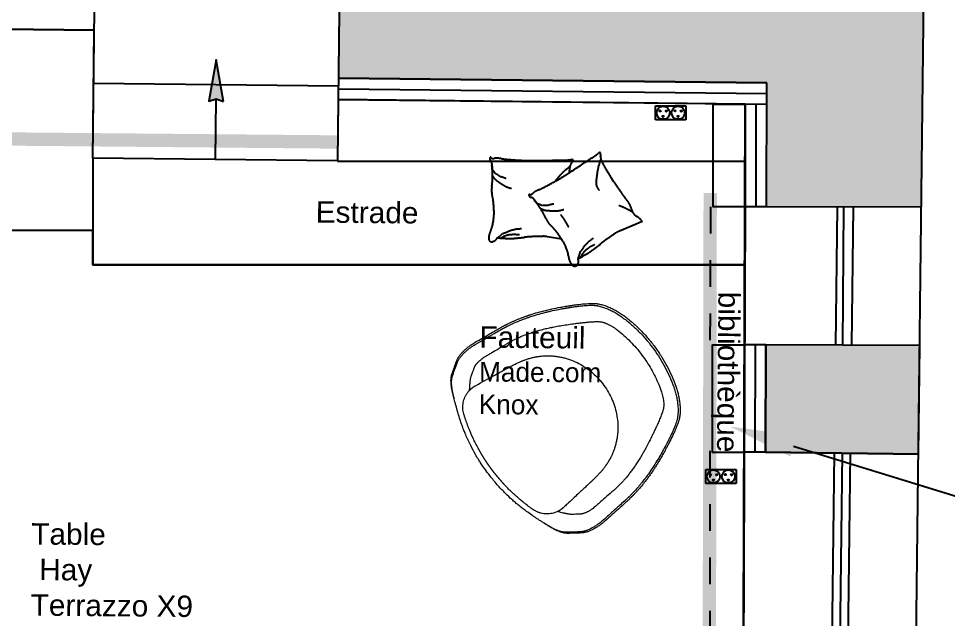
# Model space of a CAD drawing. Extents: x -27 to 25.3, y -8.5 to 57.5.
# Drawn here: x -11.762 to -8.277, y 41.17 to 43.423 of the extents above; entities that cross this region are included whole.
import ezdxf
from ezdxf import colors
from ezdxf.entities.mleader import LeaderData, LeaderLine
from ezdxf.math import Vec2, Vec3

# ---------------------------------------------------------------- set-up
doc = ezdxf.new("R2010")
doc.units = 0
doc.header["$LTSCALE"] = 0.002
doc.linetypes.add('CACHE', pattern=[0.375, 0.25, -0.125])
doc.linetypes.add('HIDDEN', pattern=[9.525, 6.35, -3.175])
for name, color, linetype in [('01-FAC_CHASSIS', 4, 'Continuous'), ('01-FAC_CHASSIS EXI', 4, 'Continuous'), ('01-STR_MACONNERIE_HACH', 252, 'Continuous'), ('02-CLOISON', 2, 'Continuous'), ('02-ISOLATION', 6, 'ISOLATION'), ('_ANNO-CONCEPT-T', 7, 'Continuous'), ('A-legende', 7, 'Continuous'), ('A-mobilier', 252, 'Continuous')]:
    doc.layers.add(name, color=color, linetype=linetype)
for name, color, linetype, true_color in [('04-MOBILIER', 1, 'Continuous', 0xff0000), ('A-Détails', 7, 'Continuous', 0x00a500), ('SA-ELEVATION', 2, 'Continuous', 0xffff00)]:
    doc.layers.add(name, color=color, linetype=linetype, true_color=true_color)
doc.layers.add('plafond', color=5, linetype='Continuous', lineweight=25, true_color=0x0000ff)
doc.styles.get("Standard").update_dxf_attribs({"font": 'ARIALN.TTF'})
doc.styles.add('Y_TXT_COT', font='arial.ttf', dxfattribs={"height": 0.2})
doc.linetypes.add('ISOLATION', pattern='A,0.00254,-2.54,[134,ltypeshp.shx,S=2.54,R=0,X=-2.54,Y=0],-5.08,[134,ltypeshp.shx,S=2.54,R=180,X=2.54,Y=0],-2.54', length=10.16254)

# ---------------------------------------------------------------- blocks, each defined once
blk = doc.blocks.new('Xref-R4-2018-11')
h = blk.add_hatch(color=256)
h.dxf.hatch_style = 1
h.paths.add_polyline_path([(-8.2694, 36.2433), (-8.2965, 36.399), (-8.3251, 36.2435), (-8.2972, 36.2529)])
at = {"layer": '01-STR_MACONNERIE_HACH'}
h = blk.add_hatch(color=256, dxfattribs=at)
h.dxf.hatch_style = 1
h.paths.add_polyline_path([(-7.8321, 36.9002), (-7.835, 36.6399), (-7.9294, 36.6409), (-7.9301, 36.5809), (-7.8357, 36.5799), (-7.8384, 36.3299), (-6.2333, 36.3122), (-6.2348, 35.848), (-5.6539, 35.8461), (-5.6418, 36.8503), (-5.6925, 36.8515), (-6.1574, 36.8818)])
h = blk.add_hatch(color=256, dxfattribs=at)
h.dxf.hatch_style = 1
h.paths.add_polyline_path([(-5.6601, 35.3279), (-6.2365, 35.3298), (-6.2378, 34.9271), (-5.665, 34.9202)])
for p, q in [((-5.7414, 28.5467), (-5.6418, 36.8503)), ((-6.2333, 36.3122), (-7.8384, 36.3299)), ((-6.2348, 35.848), (-6.2333, 36.3122)), ((-7.8387, 36.2999), (-8.7566, 36.31)), ((-8.2995, 36.0249), (-8.2972, 36.2529)), ((-7.8418, 36.0199), (-8.7596, 36.03)), ((-6.2378, 34.9271), (-6.2365, 35.3298))]:
    blk.add_line(p, q)
for points in [[(-8.7596, 36.03), (-8.7535, 36.59)], [(-7.8357, 36.5799), (-7.8418, 36.0199)], [(-5.6539, 35.8461), (-6.2348, 35.848)], [(-5.6601, 35.3279), (-6.2365, 35.3298)], [(-5.665, 34.9202), (-6.2378, 34.9271)]]:
    blk.add_lwpolyline(points)
for points in [[(-8.2694, 36.2433), (-8.2965, 36.399), (-8.3251, 36.2435), (-8.2972, 36.2529), (-8.2694, 36.2433)], [(-5.6601, 35.3279), (-6.2365, 35.3298), (-6.2378, 34.9271), (-5.665, 34.9202), (-5.6601, 35.3279)]]:
    blk.add_lwpolyline(points, close=True)
at = {"layer": '01-FAC_CHASSIS', "linetype": 'Continuous'}
for p, q in [((-5.9483, 35.3288), (-5.9443, 35.847)), ((-5.9514, 34.9237), (-5.9647, 33.8122))]:
    blk.add_line(p, q, dxfattribs=at)
at = {"layer": '01-FAC_CHASSIS EXI'}
for p, q in [((-5.975, 35.3289), (-5.9688, 35.8471)), ((-5.915, 35.3287), (-5.9088, 35.8469)), ((-5.9932, 33.8125), (-5.9798, 34.924)), ((-5.9332, 33.8118), (-5.9198, 34.9233))]:
    blk.add_line(p, q, dxfattribs=at)
at = {"layer": '02-ISOLATION', "linetype": 'Continuous'}
for points in [[(-10.3502, 36.2775), (-10.3475, 36.5275), (-8.7544, 36.51)], [(-7.8384, 36.3299), (-6.2333, 36.3122)], [(-7.8393, 36.2499), (-6.2341, 36.2322)], [(-6.3141, 36.2331), (-6.3148, 35.8482), (-6.3215, 33.8158), (-6.3661, 20.2399)], [(-6.2348, 35.848), (-6.3148, 35.8481)], [(-6.2365, 35.3298), (-6.3165, 35.33)], [(-6.2378, 34.9271), (-6.3178, 34.9274)]]:
    blk.add_lwpolyline(points, dxfattribs=at)
at = {"layer": '02-ISOLATION', "linetype": 'ISOLATION', "ltscale": 0.004}
for points in [[(-7.8389, 36.2899), (-6.2337, 36.2722)], [(-6.2741, 36.233), (-6.2748, 35.8481), (-6.2748, 35.848)], [(-6.2765, 35.3299), (-6.2778, 34.9272)]]:
    blk.add_lwpolyline(points, dxfattribs=at)
blk = doc.blocks.new('PCD-1.10')
at = {"color": 0}
for p, q in [((0, 0), (0, 3.19)), ((0, 3.19), (6.84, 3.19)), ((6.84, 3.19), (6.84, 0)), ((6.84, 0), (0, 0))]:
    blk.add_line(p, q, dxfattribs=at)
for centre, radius in [((1.72, 1.61), 1.46), ((1.03, 2.04), 0.146), ((2.44, 1.99), 0.146), ((5.08, 1.61), 1.46), ((4.39, 2.04), 0.146), ((5.79, 1.99), 0.146), ((1.7, 0.8), 0.146), ((5.05, 0.8), 0.146)]:
    blk.add_circle(centre, radius, dxfattribs=at)
blk = doc.blocks.new('Coussins')
at = {"linetype": 'HIDDEN', "ltscale": 0.2}
for points in [[(-0.1748, 0.421, -0.006204), (-0.1849, 0.4466, -0.021828), (-0.2009, 0.4922, -0.018818), (-0.2168, 0.5456, -0.019326), (-0.2198, 0.5576, 0.01735), (-0.223, 0.571, 0.129675), (-0.2285, 0.5834, -0.191716), (-0.2317, 0.5923, -0.363489), (-0.2302, 0.595, 0.585858), (-0.2298, 0.5978, 0.215512), (-0.2313, 0.599, 0.076444), (-0.2352, 0.5991, 0.153708), (-0.2418, 0.5933, -0.111249), (-0.2502, 0.5839, -0.014624), (-0.2714, 0.5737, -0.010837), (-0.3009, 0.5623, -0.018442), (-0.3313, 0.5539, 0.03204), (-0.3486, 0.5483, 0.033397), (-0.3572, 0.5433, -0.017905), (-0.373, 0.5329, -0.026564), (-0.4224, 0.5099, -0.032941), (-0.4653, 0.4995, -0.035782), (-0.4828, 0.4992, 0.031893), (-0.5025, 0.4991, 0.036831), (-0.5139, 0.4965, 0.049225), (-0.5215, 0.4923, 0.494818), (-0.5205, 0.4764, 0.263368), (-0.5025, 0.4666, 0.263368)], [(-0.292, 0.5655, -0.027842), (-0.3, 0.5534, -0.048685), (-0.3035, 0.5451, -0.023666), (-0.3096, 0.5218, -0.031223), (-0.3126, 0.5028, -0.046801), (-0.3128, 0.4961, -0.023191), (-0.3118, 0.482)], [(-0.2559, 0.5835, -0.088153), (-0.2708, 0.5751, -0.088153), (-0.2809, 0.5582, -0.077547), (-0.2848, 0.5381, -0.077547), (-0.2837, 0.5149)], [(-0.4211, 0.2391), (-0.4321, 0.2938, 0.073041), (-0.4366, 0.3091, 0.023305), (-0.4562, 0.355, 0.018299), (-0.4644, 0.3718, -0.01097), (-0.4783, 0.3997, -0.042281), (-0.4892, 0.4254, -0.027201), (-0.5026, 0.4668)], [(-0.5026, 0.4666, 0.077379), (-0.4795, 0.453, 0.077379), (-0.4582, 0.4306, 0.047525), (-0.4468, 0.4134, 0.047525), (-0.4373, 0.3943)], [(-0.4988, 0.4541, 0.05369), (-0.4887, 0.4465, 0.070312), (-0.4815, 0.4384, 0.015448), (-0.4774, 0.4325, 0.013244), (-0.4729, 0.4253, 0.082127), (-0.4665, 0.412, 0.064164), (-0.4614, 0.3937)], [(-0.1748, 0.421, 0.001963), (-0.1424, 0.3401, 0.001963)], [(-0.468, 0.1562, -0.316205), (-0.491, 0.1504, -0.438288), (-0.4978, 0.1677, -0.052587), (-0.4926, 0.1762, -0.051632), (-0.4855, 0.1836, -0.064659), (-0.4701, 0.1936, 0.062916), (-0.4542, 0.2039, 0.053373), (-0.4235, 0.2359, 0.043578), (-0.3942, 0.2816, 0.030103), (-0.3865, 0.2986, -0.05552), (-0.3818, 0.3077, -0.053337), (-0.3701, 0.3218, 0.031263), (-0.3491, 0.345, 0.017719), (-0.3299, 0.371, 0.025059), (-0.3178, 0.3904, 0.180618), (-0.316, 0.4029, -0.268753), (-0.3133, 0.4113, -0.10234), (-0.3099, 0.4133, -0.239588), (-0.3081, 0.4131, -0.335177), (-0.3073, 0.4105, 0.264937), (-0.3067, 0.4073, 0.10977), (-0.2991, 0.4015, -0.078133), (-0.288, 0.394, -0.008879), (-0.2775, 0.384, 0.011105), (-0.2691, 0.376, 0.011393), (-0.2271, 0.3394, 0.013124), (-0.1891, 0.3095, 0.003705), (-0.1727, 0.2974, 0.000802), (-0.0962, 0.2423, 0.018912), (-0.0716, 0.2259, -0.07778), (-0.0661, 0.2213, -0.415863), (-0.0661, 0.2203, -0.048606), (-0.0718, 0.2164, -0.090741), (-0.0789, 0.214, 0.102316), (-0.0851, 0.2116, 0.062567), (-0.0944, 0.204, 0.023201), (-0.1157, 0.1796, 0.00979), (-0.1516, 0.1323, 0.011884), (-0.1795, 0.0921, 0.014676), (-0.1906, 0.0741, -0.013893), (-0.2023, 0.0551, -0.103313), (-0.2221, 0.0353, 0.129337), (-0.2371, 0.0186, 0.082291), (-0.241, 0.0067, -0.06757), (-0.2452, -0.0079, -0.030442), (-0.2509, -0.0189, -0.494886), (-0.2519, -0.019), (-0.269, -0.0012), (-0.316, 0.0479, 0.044256), (-0.3281, 0.0585, 0.014203), (-0.3691, 0.0867, 0.010103), (-0.3828, 0.0952, -0.004809), (-0.4118, 0.1126, -0.026481), (-0.4343, 0.1282, -0.016509), (-0.4683, 0.1563)], [(-0.3224, 0.387, -0.088153), (-0.3305, 0.3719, -0.088153), (-0.33, 0.3523, -0.077547), (-0.3225, 0.3331, -0.077547), (-0.3092, 0.3141)], [(-0.3433, 0.3525, -0.027842), (-0.3435, 0.338, -0.048685), (-0.3421, 0.3291, -0.023666), (-0.3347, 0.3062, -0.031223), (-0.3271, 0.2885, -0.046801), (-0.3237, 0.2827, -0.023191), (-0.3153, 0.2713)], [(-0.1543, 0.3082, -0.016108), (-0.1794, 0.3218, -0.024599), (-0.1959, 0.3289, -0.009477), (-0.2249, 0.3385, -0.001721), (-0.2267, 0.3391, -0.072521)], [(-0.3703, 0.2313, -0.009729), (-0.3603, 0.2428, -0.009729), (-0.3507, 0.255, -0.007971), (-0.3432, 0.2655, -0.007971), (-0.3361, 0.2765)], [(-0.0891, 0.2089, -0.016108), (-0.1177, 0.207, -0.024599), (-0.1354, 0.2041, -0.009477), (-0.1651, 0.1968, -0.015937), (-0.1819, 0.1914, -0.072521), (-0.1891, 0.1868, -0.033339), (-0.2001, 0.1729)], [(-0.4681, 0.1562, 0.077379), (-0.4414, 0.157, 0.077379), (-0.4114, 0.1495, 0.047525), (-0.3925, 0.1411, 0.047525), (-0.3742, 0.1301)], [(-0.4582, 0.1476, 0.05369), (-0.4456, 0.1466, 0.070312), (-0.4353, 0.1436, 0.015448), (-0.4286, 0.1408, 0.013244), (-0.4209, 0.1372, 0.082127), (-0.4084, 0.1293, 0.064164), (-0.3943, 0.1166)], [(-0.2304, 0.0283, -0.009729), (-0.228, 0.0433, -0.009729), (-0.2265, 0.0588, -0.007971), (-0.2258, 0.0717, -0.007971), (-0.2257, 0.0848)]]:
    blk.add_lwpolyline(points, format="xyb", dxfattribs=at)
for centre, radius, start, end in [((0.1012, 0.4322), 0.2605, 200.7123, 207.2058), ((-0.0134, -0.243), 0.5695, 105.0374, 106.9034), ((-0.1473, 0.2357), 0.0726, 91.709, 101.0041), ((-0.1512, 0.284), 0.0243, 71.3412, 85.7563), ((-0.1297, 0.3466), 0.0418, 250.7398, 261.8028), ((-0.1328, 0.3494), 0.0443, 266.349, 275.4497), ((-0.1439, 0.305), 0.0157, 4.5367, 31.2328), ((-0.129, 0.306), 0.000799, 297.0485, 17.4711)]:
    blk.add_arc(centre, radius, start, end, dxfattribs=at)
blk = doc.blocks.new('Fauteuil 1')
at = {"layer": '04-MOBILIER', "linetype": 'Continuous', "lineweight": 18}
for points, knots in [([(0.054, 0.6124), (0.0731, 0.6305), (0.0986, 0.6545), (0.1247, 0.6788), (0.1319, 0.6855), (0.1334, 0.6868), (0.1352, 0.6885), (0.1377, 0.6908), (0.1406, 0.6934), (0.143, 0.6956), (0.1449, 0.6973), (0.1462, 0.6984), (0.1476, 0.6996), (0.1492, 0.701), (0.1515, 0.7029), (0.1561, 0.7068), (0.1621, 0.7118), (0.1679, 0.7164), (0.1767, 0.7232), (0.1893, 0.7327), (0.2048, 0.7434), (0.2152, 0.7502), (0.2201, 0.7534), (0.2235, 0.7556), (0.234, 0.7621), (0.2522, 0.7729), (0.2735, 0.7844), (0.2913, 0.7935), (0.3101, 0.8028), (0.3271, 0.8106), (0.3421, 0.8171), (0.3478, 0.8196), (0.3518, 0.8213), (0.3549, 0.8226), (0.3574, 0.8236), (0.3591, 0.8244), (0.3594, 0.8245), (0.3608, 0.8251), (0.363, 0.826), (0.3662, 0.8273), (0.3722, 0.8298), (0.3817, 0.8337), (0.3954, 0.8389), (0.4083, 0.8434), (0.4247, 0.8488), (0.4359, 0.852), (0.444, 0.854)], [0, 0, 0, 0, 84.904421, 112.859699, 114.866009, 116.62232, 119.261582, 122.781252, 127.393652, 131.850555, 133.496071, 135.501117, 137.388635, 139.272301, 142.563971, 146.778137, 158.773454, 167.844364, 170.454795, 194.684781, 218.8077, 231.114816, 234.49403, 237.853599, 244.109923, 274.374787, 305.896134, 322.127012, 338.744773, 373.475618, 382.272399, 391.314892, 393.644923, 396.301392, 402.021467, 402.317324, 402.415111, 403.085641, 407.197064, 410.141103, 414.045696, 428.161486, 443.190125, 461.452666, 472.122705, 498.846415, 498.846415, 498.846415, 498.846415]), ([(0.2213, 0.7626), (0.2223, 0.7633), (0.2244, 0.7645), (0.2284, 0.767), (0.2357, 0.7714), (0.2507, 0.7801), (0.273, 0.7921), (0.3011, 0.8061), (0.3234, 0.8163), (0.3392, 0.8231), (0.346, 0.826), (0.351, 0.8281), (0.3554, 0.8299), (0.3586, 0.8313), (0.3608, 0.8322), (0.3617, 0.8325), (0.3626, 0.8329), (0.3641, 0.8335), (0.3654, 0.8341), (0.3674, 0.8349), (0.3732, 0.8373), (0.3826, 0.841), (0.4, 0.8475), (0.4214, 0.8548), (0.4387, 0.8597), (0.4471, 0.8617)], [0, 0, 0, 0, 3.832897, 7.651511, 15.434843, 31.158288, 63.376483, 97.090564, 132.356196, 142.384143, 152.306976, 156.177838, 160.033793, 167.464671, 167.547505, 167.665035, 170.445399, 170.830617, 172.753176, 175.138121, 177.853561, 192.922126, 207.636075, 237.797064, 265.588104, 265.588104, 265.588104, 265.588104]), ([(0.444, 0.854), (0.4459, 0.8545), (0.449, 0.8551), (0.4525, 0.8557), (0.454, 0.8559), (0.4545, 0.856), (0.4551, 0.856), (0.4568, 0.8562), (0.4597, 0.8565), (0.4648, 0.8568), (0.4713, 0.857), (0.4794, 0.8568), (0.4904, 0.856), (0.5045, 0.8542), (0.5216, 0.8507), (0.5389, 0.8459), (0.5563, 0.8398), (0.5677, 0.835), (0.5735, 0.8324)], [0, 0, 0, 0, 6.604316, 10.078601, 11.256036, 11.579466, 11.823387, 13.1864, 17.000872, 21.125637, 29.606525, 38.23128, 47.106996, 65.181936, 83.870783, 103.340302, 122.976173, 143.243067, 143.243067, 143.243067, 143.243067]), ([(0.4471, 0.8618), (0.4491, 0.8622), (0.4522, 0.8629), (0.4558, 0.8634), (0.4574, 0.8637), (0.4581, 0.8637), (0.4582, 0.8638), (0.4583, 0.8638), (0.4586, 0.8638), (0.4589, 0.8638), (0.4596, 0.8639), (0.461, 0.864), (0.4635, 0.8642), (0.468, 0.8645), (0.4745, 0.8647), (0.4825, 0.8644), (0.4935, 0.8637), (0.5077, 0.8618), (0.5249, 0.8582), (0.5423, 0.8534), (0.5598, 0.8473), (0.5713, 0.8424), (0.5771, 0.8398)], [0, 0, 0, 0, 6.521102, 10.010877, 11.853051, 11.881883, 12.054409, 12.165489, 12.463561, 12.779767, 13.094414, 15.023522, 17.089015, 21.143566, 29.529186, 38.084402, 46.849127, 65.259766, 84.097185, 103.486977, 123.381956, 143.712633, 143.712633, 143.712633, 143.712633]), ([(0.5771, 0.8398), (0.5895, 0.8342), (0.6135, 0.8222), (0.6483, 0.8016), (0.6815, 0.7786), (0.7134, 0.7531), (0.7434, 0.7253), (0.7709, 0.6957), (0.7963, 0.6644), (0.8117, 0.6424), (0.8191, 0.631)], [0, 0, 0, 0, 44.00494, 86.487686, 130.002553, 174.033794, 218.064972, 261.579795, 304.062505, 347.928149, 347.928149, 347.928149, 347.928149]), ([(0.5735, 0.8324), (0.5856, 0.8268), (0.6094, 0.8149), (0.6553, 0.7878), (0.6981, 0.7558), (0.7372, 0.7196), (0.7645, 0.6904), (0.7897, 0.6593), (0.805, 0.6375), (0.8122, 0.6263)], [0, 0, 0, 0, 42.866083, 85.785088, 171.635927, 214.529294, 257.476521, 300.348979, 343.256897, 343.256897, 343.256897, 343.256897]), ([(0.0648, 0.4943), (0.0653, 0.4995), (0.0664, 0.5082), (0.0677, 0.5188), (0.0685, 0.5244), (0.0688, 0.5265), (0.0688, 0.5268), (0.0689, 0.5271), (0.0689, 0.5275), (0.0691, 0.5281), (0.0692, 0.5288), (0.0694, 0.5296), (0.0696, 0.5304), (0.0699, 0.5315), (0.0704, 0.5329), (0.071, 0.5346), (0.0716, 0.5363), (0.0724, 0.5381), (0.0732, 0.5399), (0.0741, 0.5417), (0.0751, 0.5436), (0.0762, 0.5455), (0.0772, 0.5474), (0.0784, 0.5493), (0.08, 0.552), (0.0832, 0.5566), (0.0878, 0.5628), (0.0927, 0.5685), (0.0966, 0.5727), (0.0986, 0.5747), (0.0997, 0.5758), (0.1002, 0.5763), (0.1015, 0.5776), (0.1046, 0.5806), (0.1109, 0.5866), (0.1228, 0.5982), (0.1408, 0.6155), (0.157, 0.6311), (0.1674, 0.641), (0.1714, 0.6447), (0.1751, 0.6482), (0.1793, 0.6522), (0.1837, 0.656), (0.1883, 0.66), (0.1933, 0.664), (0.1983, 0.6681), (0.2051, 0.6734), (0.2142, 0.6803), (0.226, 0.6886), (0.2387, 0.697), (0.252, 0.7052), (0.2707, 0.7161), (0.2909, 0.7266), (0.3074, 0.7346), (0.3147, 0.738), (0.3177, 0.7394), (0.3228, 0.7417), (0.3342, 0.7469), (0.3519, 0.7545), (0.3746, 0.7637), (0.3922, 0.7704), (0.4044, 0.775), (0.4139, 0.7785), (0.4221, 0.7814), (0.4286, 0.7838), (0.4312, 0.7847), (0.4356, 0.7862), (0.4442, 0.7891), (0.4559, 0.7929), (0.4675, 0.7962), (0.4754, 0.7982), (0.4793, 0.7991), (0.4815, 0.7996), (0.4826, 0.7999), (0.4832, 0.8), (0.4843, 0.8002), (0.4867, 0.8007), (0.4904, 0.8011), (0.4943, 0.8013), (0.4984, 0.8013), (0.5027, 0.8011), (0.5087, 0.8006), (0.5166, 0.7993), (0.5263, 0.7971), (0.5363, 0.7941), (0.5446, 0.791), (0.5505, 0.7886), (0.5534, 0.7873), (0.5553, 0.7865), (0.5661, 0.7815), (0.5864, 0.7715), (0.6149, 0.7549), (0.6427, 0.7362), (0.677, 0.7096), (0.7162, 0.6725), (0.7462, 0.6357), (0.7627, 0.6119), (0.7674, 0.6049), (0.7695, 0.6017), (0.7706, 0.5998), (0.7734, 0.5955), (0.7774, 0.5885), (0.7822, 0.579), (0.7864, 0.5694), (0.7897, 0.5598), (0.7917, 0.552), (0.7928, 0.546), (0.7933, 0.5418), (0.7936, 0.5377), (0.7936, 0.5347), (0.7935, 0.5328), (0.7933, 0.5308), (0.793, 0.5266), (0.792, 0.5171), (0.7902, 0.5031), (0.7878, 0.4884), (0.7859, 0.4788), (0.785, 0.4742), (0.7844, 0.4711), (0.7833, 0.4655), (0.7818, 0.4582), (0.7802, 0.4504), (0.7782, 0.4414), (0.7751, 0.4268), (0.7704, 0.4069), (0.7648, 0.3848), (0.7605, 0.3692), (0.7578, 0.3602), (0.7568, 0.3569), (0.7554, 0.352), (0.7524, 0.3422), (0.7477, 0.3275), (0.7418, 0.311), (0.7358, 0.2953), (0.7295, 0.2803), (0.7229, 0.2658), (0.7163, 0.2524), (0.7097, 0.2399), (0.7046, 0.231), (0.7011, 0.2251), (0.6993, 0.2222), (0.6976, 0.2193), (0.6953, 0.2158), (0.6931, 0.2123), (0.6909, 0.209), (0.6889, 0.206), (0.6861, 0.2019), (0.677, 0.189), (0.6631, 0.1695), (0.6476, 0.1478), (0.6375, 0.1336), (0.6323, 0.1264), (0.6296, 0.1226), (0.6283, 0.1208), (0.6262, 0.118), (0.6227, 0.1134), (0.617, 0.1068), (0.6116, 0.1013), (0.6068, 0.0969), (0.6033, 0.094), (0.5998, 0.0913), (0.5964, 0.0888), (0.5931, 0.0867), (0.5904, 0.0852), (0.5883, 0.0841), (0.5869, 0.0835), (0.5859, 0.0831), (0.5852, 0.0829), (0.5847, 0.0827), (0.5844, 0.0826), (0.5842, 0.0825), (0.584, 0.0825), (0.5838, 0.0824), (0.5835, 0.0823), (0.5829, 0.0821), (0.5805, 0.0814), (0.5703, 0.0784), (0.5603, 0.0757), (0.5523, 0.0736)], [0, 0, 0, 0, 16.795623, 28.406209, 34.236025, 34.980529, 35.215844, 35.474133, 35.77754, 36.612209, 37.326093, 38.232804, 39.155858, 40.09473, 42.013581, 43.788634, 45.808978, 47.879132, 49.994944, 52.15585, 54.580838, 56.847813, 59.198468, 61.590285, 64.020457, 69.246038, 79.634312, 88.894312, 93.383684, 97.990755, 98.20708, 98.459696, 99.976036, 104.307788, 112.389162, 127.958363, 157.857445, 192.847753, 200.305962, 204.042529, 210.532046, 216.720788, 222.730392, 229.258611, 236.274849, 243.393251, 250.168911, 264.029784, 280.158924, 296.589571, 313.264084, 330.279497, 366.218829, 386.651632, 389.377407, 392.322385, 397.200395, 407.272136, 432.653998, 459.229175, 486.173817, 493.39786, 501.354052, 518.787329, 521.402307, 523.52423, 527.905818, 536.372494, 552.512364, 567.739831, 575.144004, 578.792775, 580.68971, 582.407011, 582.407011, 582.407011, 586.204865, 590.199821, 594.394022, 598.772763, 603.419348, 608.223822, 618.330194, 629.049257, 640.30989, 651.885747, 657.768708, 660.651898, 662.270576, 664.24135, 699.158829, 735.208789, 770.140119, 807.251947, 874.991846, 943.544212, 959.799141, 968.332533, 970.499695, 972.260378, 975.371369, 987.022789, 998.195114, 1009.776403, 1020.728197, 1030.96043, 1035.695742, 1040.225077, 1044.696029, 1048.845553, 1049.871506, 1050.880622, 1055.366806, 1063.311064, 1081.575631, 1101.014059, 1111.318769, 1113.106083, 1116.091731, 1121.489627, 1131.47822, 1140.052473, 1147.155338, 1161.197845, 1187.936229, 1213.181163, 1234.663222, 1240.062457, 1243.461156, 1245.680712, 1256.541688, 1276.437761, 1295.321255, 1313.053872, 1330.639215, 1347.63574, 1364.360812, 1378.671953, 1393.32481, 1397.176565, 1400.825552, 1404.385336, 1407.96245, 1414.41163, 1417.593882, 1420.782467, 1426.178975, 1433.44749, 1471.675107, 1503.382202, 1519.258828, 1527.650901, 1532.291232, 1534.135947, 1534.785077, 1543.598029, 1552.599303, 1563.142206, 1568.377105, 1573.269889, 1577.998781, 1582.552743, 1586.758107, 1590.618047, 1592.547169, 1594.417548, 1595.468891, 1596.22596, 1596.667794, 1597.071805, 1597.272371, 1597.471984, 1597.670716, 1597.868517, 1598.589527, 1599.604832, 1606.089838, 1632.854286, 1632.854286, 1632.854286, 1632.854286]), ([(0.0502, 0.6186), (0.0569, 0.6249), (0.0702, 0.6375), (0.0959, 0.6618), (0.1156, 0.6803), (0.1293, 0.693), (0.1315, 0.695), (0.1338, 0.6971), (0.1364, 0.6995), (0.1385, 0.7013), (0.1402, 0.7028), (0.1411, 0.7037), (0.1421, 0.7045), (0.1437, 0.7059), (0.146, 0.7078), (0.1483, 0.7098), (0.1506, 0.7118), (0.1535, 0.7142), (0.1586, 0.7183), (0.1644, 0.723), (0.1702, 0.7274), (0.1761, 0.7319), (0.1836, 0.7374), (0.1927, 0.7439), (0.202, 0.7502), (0.2099, 0.7554), (0.2155, 0.759), (0.2188, 0.7611), (0.2205, 0.7621), (0.2213, 0.7626)], [0, 0, 0, 0, 29.530236, 59.003865, 114.201768, 116.31176, 119.249568, 123.782597, 126.356622, 130.52405, 132.789714, 133.646146, 134.540275, 137.066186, 140.473586, 144.110776, 147.010003, 150.139825, 156.367983, 167.991376, 174.036295, 179.920462, 191.902465, 203.925862, 215.980249, 228.275743, 234.293634, 237.565345, 240.698636, 240.698636, 240.698636, 240.698636]), ([(0.0882, 0.4597), (0.1093, 0.4789), (0.1368, 0.5037), (0.1666, 0.5308), (0.1787, 0.5417), (0.1845, 0.547), (0.1893, 0.5513), (0.192, 0.5537), (0.1949, 0.5563), (0.1971, 0.5582), (0.1989, 0.5598), (0.2021, 0.5626), (0.2085, 0.568), (0.2174, 0.5754), (0.2263, 0.5825), (0.2323, 0.5871), (0.2353, 0.5893), (0.2368, 0.5904), (0.2382, 0.5914), (0.2399, 0.5927), (0.2431, 0.5948), (0.2474, 0.5976), (0.253, 0.601), (0.2589, 0.6045), (0.265, 0.6079), (0.2711, 0.6111), (0.2769, 0.6141), (0.2817, 0.6163), (0.2851, 0.6179), (0.287, 0.6187), (0.2882, 0.6192), (0.2892, 0.6196), (0.2905, 0.6201), (0.2933, 0.6212), (0.2977, 0.6228), (0.3051, 0.6254), (0.3144, 0.6283), (0.3267, 0.6315), (0.3403, 0.6344), (0.3553, 0.6365), (0.3678, 0.6375), (0.3779, 0.6379), (0.388, 0.6379), (0.3982, 0.6375), (0.4084, 0.6366), (0.4237, 0.6348), (0.4466, 0.6304), (0.4763, 0.6208), (0.5048, 0.6078), (0.5319, 0.5915), (0.5487, 0.5785), (0.5567, 0.5716)], [0, 0, 0, 0, 91.815718, 119.453539, 129.688187, 144.143491, 144.91077, 150.282608, 155.84509, 157.570245, 159.617121, 163.578506, 171.307574, 186.635402, 200.938188, 207.754494, 211.06111, 212.71975, 213.868669, 216.67952, 219.634, 226.13348, 233.28667, 240.695774, 248.361954, 255.774216, 262.802807, 269.319793, 272.895206, 274.746851, 276.024305, 277.175763, 278.136321, 280.402829, 286.819696, 293.332666, 305.848432, 317.982622, 334.334275, 350.561104, 366.791166, 374.843421, 382.89673, 399.51704, 407.700352, 415.884446, 449.139322, 482.531869, 516.187866, 549.977129, 584.280854, 584.280854, 584.280854, 584.280854]), ([(0.8191, 0.631), (0.8221, 0.6263), (0.8279, 0.6167), (0.8358, 0.6021), (0.8426, 0.5875), (0.8485, 0.5727), (0.8532, 0.5582), (0.8568, 0.5439), (0.8588, 0.5323), (0.8597, 0.5244), (0.86, 0.5201), (0.8601, 0.5179), (0.8602, 0.5169)], [0, 0, 0, 0, 18.094356, 35.933344, 53.320808, 70.301615, 86.890416, 102.650027, 117.682644, 124.818869, 128.291712, 131.628888, 131.628888, 131.628888, 131.628888]), ([(-0.0015, 0.5358), (-0.0013, 0.5373), (-0.0007, 0.5403), (0.0004, 0.545), (0.002, 0.5498), (0.0039, 0.5548), (0.0062, 0.56), (0.0088, 0.5653), (0.0118, 0.5706), (0.0162, 0.578), (0.0224, 0.5872), (0.0308, 0.598), (0.0401, 0.6086), (0.0468, 0.6153), (0.0502, 0.6186)], [0, 0, 0, 0, 4.816626, 9.984567, 15.430835, 21.160242, 27.271138, 33.577292, 40.1726, 46.954651, 61.164451, 75.951254, 91.14508, 106.443421, 106.443421, 106.443421, 106.443421]), ([(0.0021, 0.5299), (0.0023, 0.5314), (0.0028, 0.5344), (0.004, 0.539), (0.0056, 0.5438), (0.0075, 0.5488), (0.0098, 0.5538), (0.0123, 0.559), (0.0153, 0.5644), (0.0197, 0.5717), (0.026, 0.5809), (0.0345, 0.5918), (0.0438, 0.6024), (0.0505, 0.6091), (0.054, 0.6124)], [0, 0, 0, 0, 4.837345, 9.902477, 15.340278, 21.000044, 27.020433, 33.248714, 39.67847, 46.635416, 60.773784, 75.569481, 91.025319, 106.254863, 106.254863, 106.254863, 106.254863]), ([(0.8122, 0.6263), (0.8157, 0.621), (0.8221, 0.6104), (0.8307, 0.594), (0.838, 0.5775), (0.8431, 0.5637), (0.8464, 0.5527), (0.8485, 0.5445), (0.8502, 0.5365), (0.8516, 0.5287), (0.8525, 0.521), (0.8529, 0.5156), (0.853, 0.5127), (0.853, 0.5121), (0.853, 0.5115), (0.853, 0.5099), (0.853, 0.5064), (0.8528, 0.5034), (0.8526, 0.5014)], [0, 0, 0, 0, 20.280136, 40.148127, 59.6038, 78.287631, 87.502343, 96.567652, 105.417711, 113.822363, 122.288824, 130.210513, 131.424451, 131.693231, 132.032195, 133.313002, 136.787425, 143.242926, 143.242926, 143.242926, 143.242926]), ([(0.5567, 0.5716), (0.5647, 0.5647), (0.5798, 0.5501), (0.5999, 0.5258), (0.617, 0.4995), (0.6309, 0.4715), (0.6395, 0.4472), (0.6446, 0.4273), (0.647, 0.4148), (0.6485, 0.4047), (0.6496, 0.3948), (0.6504, 0.3821), (0.6505, 0.367), (0.6497, 0.353), (0.6483, 0.3404), (0.6465, 0.3288), (0.6448, 0.3201), (0.6435, 0.3147), (0.6431, 0.313), (0.6428, 0.3118), (0.6423, 0.3099), (0.6416, 0.3073), (0.6407, 0.3042), (0.6394, 0.3002), (0.6377, 0.2949), (0.6353, 0.2884), (0.6329, 0.2818), (0.6303, 0.2754), (0.6277, 0.2694), (0.6252, 0.264), (0.6232, 0.2598), (0.6215, 0.2566), (0.6196, 0.2531), (0.617, 0.2484), (0.6138, 0.2427), (0.6092, 0.2348), (0.6043, 0.2267), (0.5998, 0.2196), (0.5975, 0.216), (0.5962, 0.2139), (0.5951, 0.2123), (0.5939, 0.2104), (0.5925, 0.2083), (0.5913, 0.2065), (0.5904, 0.2051), (0.5897, 0.2041), (0.5868, 0.1996), (0.581, 0.191), (0.5722, 0.1779), (0.5634, 0.1647), (0.553, 0.1491), (0.5402, 0.13), (0.5268, 0.1099), (0.518, 0.0967), (0.5146, 0.0917)], [0, 0, 0, 0, 33.896438, 67.557142, 101.468744, 134.733016, 167.987528, 184.482811, 200.974851, 209.027846, 217.080467, 233.310757, 249.79343, 265.889883, 278.279803, 290.668526, 303.694275, 306.950148, 308.414263, 309.404386, 310.970519, 314.808115, 318.006275, 321.331578, 328.493555, 335.908207, 343.574476, 350.981646, 358.130644, 364.640806, 370.321815, 373.07463, 376.379204, 383.196175, 390.093394, 397.502168, 412.832347, 420.497636, 424.617066, 426.693244, 428.419407, 430.720392, 434.044514, 436.347168, 437.883078, 439.418689, 440.219233, 455.090308, 472.68163, 491.107206, 506.46405, 533.086264, 564.829394, 584.280844, 584.280844, 584.280844, 584.280844]), ([(-0.0078, 0.4815), (-0.0071, 0.489), (-0.0063, 0.4966), (-0.0046, 0.5117), (-0.0033, 0.5223), (-0.0019, 0.5329), (-0.0015, 0.5358)], [1.117365, 1.117365, 1.117365, 1.117365, 40.959998, 40.959998, 81.919997, 97.833731, 97.833731, 97.833731, 97.833731]), ([(-0.004, 0.4752), (-0.0038, 0.4775), (-0.0034, 0.4821), (-0.0025, 0.4913), (-0.0009, 0.5072), (0.0008, 0.5209), (0.0021, 0.5299)], [0, 0, 0, 0, 7.459986, 14.912569, 29.72525, 59.104722, 59.104722, 59.104722, 59.104722]), ([(0.0708, 0.4385), (0.0702, 0.4413), (0.069, 0.4471), (0.0675, 0.4558), (0.0664, 0.463), (0.0657, 0.4686), (0.0651, 0.4735), (0.0646, 0.4787), (0.0643, 0.4844), (0.0644, 0.4895), (0.0646, 0.4927), (0.0648, 0.4943)], [0, 0, 0, 0, 9.439194, 19.003085, 28.339341, 33.019169, 37.264149, 44.084693, 49.974957, 55.414828, 60.492016, 60.492016, 60.492016, 60.492016]), ([(0.8526, 0.5014), (0.8522, 0.4973), (0.8512, 0.4891), (0.8494, 0.4764), (0.8471, 0.4634), (0.8445, 0.4502), (0.8416, 0.4369), (0.8392, 0.427), (0.8376, 0.4205), (0.8368, 0.4172), (0.8362, 0.415), (0.8358, 0.4135), (0.8357, 0.4132), (0.8357, 0.413), (0.8352, 0.4111), (0.8346, 0.4086), (0.8337, 0.4053), (0.8326, 0.4009), (0.8309, 0.3948), (0.8281, 0.3844), (0.8244, 0.3716), (0.8184, 0.3516), (0.8106, 0.3276), (0.8005, 0.3), (0.7927, 0.2808), (0.7878, 0.2697), (0.7865, 0.2667), (0.7854, 0.2642), (0.7846, 0.2624), (0.7838, 0.2608), (0.7823, 0.2573), (0.7792, 0.2507), (0.7747, 0.2415), (0.7679, 0.2281), (0.761, 0.2152), (0.7535, 0.2024), (0.7485, 0.1941), (0.7449, 0.1883), (0.7431, 0.1854), (0.7421, 0.1838), (0.7413, 0.1825), (0.74, 0.1807), (0.7386, 0.1784), (0.7366, 0.1755), (0.7351, 0.1732), (0.7339, 0.1715), (0.7333, 0.1705), (0.7323, 0.1691), (0.7268, 0.1611), (0.714, 0.1425), (0.6939, 0.1135), (0.6785, 0.0914), (0.6706, 0.0802)], [0, 0, 0, 0, 13.174539, 26.765024, 41.065124, 55.721597, 70.107067, 84.845915, 88.747447, 91.688736, 95.73319, 96.124389, 96.52558, 96.776232, 96.994993, 102.583311, 105.241994, 107.907759, 117.294477, 125.408815, 142.89539, 160.139832, 192.640865, 224.169237, 254.845952, 259.226279, 263.320622, 265.53822, 267.869151, 269.568536, 271.270366, 280.173228, 293.137328, 304.280183, 328.507911, 340.207278, 352.184886, 359.744087, 362.027172, 363.493924, 365.498787, 367.034932, 370.71984, 374.053908, 378.342678, 379.591804, 380.836936, 382.080492, 385.204644, 412.089953, 454.685051, 498.846693, 498.846693, 498.846693, 498.846693]), ([(0.8598, 0.5056), (0.859, 0.497), (0.8573, 0.4839), (0.8543, 0.4661), (0.8508, 0.4479), (0.8475, 0.4335), (0.8449, 0.423), (0.8444, 0.4209), (0.844, 0.4194), (0.8436, 0.4179), (0.8434, 0.4169), (0.8432, 0.416), (0.8426, 0.4138), (0.8418, 0.4103), (0.8406, 0.4057), (0.839, 0.3993), (0.8371, 0.3921), (0.8341, 0.381), (0.8306, 0.3685), (0.826, 0.353), (0.8212, 0.3378), (0.8162, 0.323), (0.8111, 0.3086), (0.8059, 0.2947), (0.8014, 0.2833), (0.7981, 0.2755), (0.7962, 0.2711), (0.7953, 0.2689), (0.7948, 0.2678)], [0, 0, 0, 0, 27.791002, 42.658429, 57.952009, 87.734558, 90.110041, 92.835074, 94.714755, 95.142661, 97.896121, 98.039238, 98.099002, 105.182657, 109.388229, 113.611562, 126.393404, 133.209513, 150.66237, 168.474466, 185.149778, 202.18774, 218.418675, 234.404766, 250.127752, 257.910668, 261.728941, 265.588438, 265.588438, 265.588438, 265.588438]), ([(0.8602, 0.5166), (0.8602, 0.5161), (0.8602, 0.5152), (0.8602, 0.5133), (0.8601, 0.5101), (0.86, 0.5074), (0.8598, 0.5057)], [0, 0, 0, 0, 1.50724, 3.029683, 5.977129, 11.719627, 11.719627, 11.719627, 11.719627]), ([(0.0177, 0.4016), (0.0154, 0.406), (0.0111, 0.4145), (0.0054, 0.4266), (0.0008, 0.4376), (-0.0028, 0.4477), (-0.0055, 0.457), (-0.0072, 0.4657), (-0.0081, 0.4737), (-0.008, 0.4788), (-0.0078, 0.4813)], [0, 0, 0, 0, 16.237027, 30.460374, 43.21414, 54.648783, 65.021178, 74.452425, 83.030526, 90.911138, 90.911138, 90.911138, 90.911138]), ([(0.0226, 0.3924), (0.0202, 0.397), (0.0157, 0.4059), (0.0097, 0.4188), (0.0049, 0.4303), (0.0012, 0.4409), (-0.0011, 0.449), (-0.0026, 0.4553), (-0.0033, 0.4597), (-0.0039, 0.4638), (-0.0042, 0.4678), (-0.0043, 0.4716), (-0.0041, 0.474), (-0.004, 0.4752)], [-94.429823, -94.429823, -94.429823, -94.429823, -77.643268, -62.39605, -48.762942, -37.314577, -26.484701, -21.40786, -16.678237, -12.097625, -7.835822, -3.867987, 0, 0, 0, 0]), ([(0.1586, 0.2267), (0.1492, 0.2369), (0.131, 0.2578), (0.105, 0.2917), (0.0869, 0.3188), (0.0761, 0.3364), (0.073, 0.3416), (0.0715, 0.3441), (0.071, 0.345), (0.0705, 0.3458), (0.0684, 0.3495), (0.065, 0.3564), (0.0625, 0.3637), (0.0613, 0.3681), (0.061, 0.3692), (0.0608, 0.3699), (0.0607, 0.3705), (0.0605, 0.3711), (0.0603, 0.3723), (0.0599, 0.3742), (0.0589, 0.3795), (0.0581, 0.3875), (0.0582, 0.3982), (0.0595, 0.4087), (0.062, 0.4191), (0.0657, 0.429), (0.069, 0.4353), (0.0707, 0.4384)], [0, 0, 0, 0, 44.595917, 89.256837, 137.641765, 149.337156, 155.816834, 157.34242, 158.51632, 159.052848, 160.638662, 172.250944, 183.666285, 185.486177, 186.735113, 187.343468, 187.997281, 188.681298, 189.365066, 191.911311, 195.069551, 206.511823, 217.906194, 229.313037, 240.70685, 252.139243, 263.500402, 263.500402, 263.500402, 263.500402]), ([(0.2003, 0.1586), (0.1912, 0.1664), (0.1783, 0.1782), (0.161, 0.1951), (0.1436, 0.2131), (0.1231, 0.2362), (0.1038, 0.2603), (0.0902, 0.2787), (0.0802, 0.2931), (0.0709, 0.3071), (0.06, 0.3244), (0.0518, 0.3383), (0.0465, 0.3478), (0.0436, 0.353), (0.0405, 0.3586), (0.0367, 0.3656), (0.0327, 0.3731), (0.0279, 0.3822), (0.0242, 0.3892), (0.0226, 0.3924)], [0, 0, 0, 0, 38.77522, 56.153438, 77.869802, 119.60406, 155.622093, 177.276954, 193.255806, 212.216083, 231.158995, 259.207119, 264.099743, 266.345545, 278.476805, 284.516911, 292.040025, 305.903825, 317.554603, 317.554603, 317.554603, 317.554603]), ([(0.792, 0.2615), (0.7891, 0.2548), (0.783, 0.2417), (0.7749, 0.2257), (0.7694, 0.2156), (0.7668, 0.2109), (0.7651, 0.2078), (0.7621, 0.2025), (0.7576, 0.1949), (0.7532, 0.1876), (0.7499, 0.1825), (0.7481, 0.1796), (0.7464, 0.177), (0.7445, 0.1741), (0.7425, 0.1711), (0.741, 0.1689), (0.7399, 0.1674), (0.7393, 0.1664), (0.7375, 0.1638), (0.7236, 0.1437), (0.7032, 0.1142), (0.684, 0.0869), (0.6773, 0.0774)], [0, 0, 0, 0, 23.519698, 46.416765, 57.774666, 60.698204, 63.63211, 69.177122, 80.370289, 91.94475, 96.811254, 99.861711, 102.922031, 106.84358, 111.257216, 114.197019, 115.667166, 117.13992, 117.995469, 125.819515, 195.932634, 233.328802, 233.328802, 233.328802, 233.328802]), ([(0.7948, 0.2678), (0.7947, 0.2675), (0.7945, 0.267), (0.794, 0.2658), (0.7933, 0.2644), (0.7927, 0.2629), (0.7922, 0.2619), (0.792, 0.2615)], [0, 0, 0, 0, 0.917435, 1.881508, 4.082666, 5.806353, 7.369467, 7.369467, 7.369467, 7.369467]), ([(0.4576, 0.0169), (0.4542, 0.0181), (0.4467, 0.0207), (0.437, 0.0242), (0.4289, 0.0271), (0.4215, 0.0298), (0.4157, 0.032), (0.4096, 0.0343), (0.3993, 0.0382), (0.3844, 0.0442), (0.3661, 0.0523), (0.3503, 0.0597), (0.3346, 0.0676), (0.3147, 0.0783), (0.2886, 0.0934), (0.2565, 0.1144), (0.2264, 0.1367), (0.2079, 0.1521), (0.2003, 0.1586)], [0, 0, 0, 0, 11.654868, 25.518796, 33.455227, 39.080868, 51.109144, 53.498531, 60.008649, 86.397801, 105.340851, 124.300959, 142.944145, 161.934712, 196.951563, 240.021042, 285.466284, 317.556891, 317.556891, 317.556891, 317.556891]), ([(0.4961, 0.0713), (0.4934, 0.0692), (0.4877, 0.0651), (0.4786, 0.06), (0.4689, 0.056), (0.4588, 0.0532), (0.4484, 0.0514), (0.4397, 0.051), (0.4335, 0.0512), (0.4307, 0.0514), (0.4295, 0.0515), (0.4289, 0.0516), (0.4282, 0.0517), (0.4261, 0.0519), (0.4223, 0.0525), (0.4154, 0.0539), (0.4095, 0.0557), (0.4051, 0.0573), (0.4037, 0.0579), (0.4023, 0.0585), (0.398, 0.0602), (0.3805, 0.0675), (0.3519, 0.0808), (0.3153, 0.1006), (0.2926, 0.1147), (0.2814, 0.1221)], [0, 0, 0, 0, 11.174628, 22.425207, 33.637056, 44.862527, 56.131441, 67.380628, 73.016866, 75.970173, 76.454061, 77.12399, 77.734214, 78.644441, 84.23006, 89.832056, 101.467139, 104.069049, 104.796571, 106.47753, 108.955191, 119.757478, 167.617429, 210.478494, 253.645379, 253.645379, 253.645379, 253.645379]), ([(0.5523, 0.0736), (0.5507, 0.0732), (0.5476, 0.0725), (0.5425, 0.0717), (0.5369, 0.0712), (0.5316, 0.0709), (0.5267, 0.0708), (0.521, 0.0707), (0.5108, 0.0707), (0.502, 0.071), (0.4962, 0.0714)], [0, 0, 0, 0, 5.055447, 10.471335, 16.491332, 23.208914, 27.620059, 32.185915, 41.510118, 60.485456, 60.485456, 60.485456, 60.485456]), ([(0.6706, 0.0802), (0.6679, 0.0763), (0.6623, 0.0688), (0.6533, 0.0581), (0.6438, 0.0481), (0.6356, 0.0405), (0.6289, 0.035), (0.6241, 0.0313), (0.6192, 0.0279), (0.6145, 0.0249), (0.6099, 0.0223), (0.6054, 0.0201), (0.601, 0.0182), (0.5981, 0.0172), (0.5967, 0.0168)], [0, 0, 0, 0, 15.214546, 30.305567, 45.136815, 59.448108, 66.247496, 73.006191, 79.236738, 85.258041, 90.911412, 96.344941, 101.41567, 106.254806, 106.254806, 106.254806, 106.254806]), ([(0.6773, 0.0774), (0.6746, 0.0736), (0.6689, 0.066), (0.6598, 0.0553), (0.6518, 0.0469), (0.6453, 0.0407), (0.6404, 0.0364), (0.6355, 0.0324), (0.6307, 0.0287), (0.6258, 0.0253), (0.6211, 0.0223), (0.6164, 0.0197), (0.6118, 0.0174), (0.6074, 0.0156), (0.6045, 0.0146), (0.603, 0.0141)], [0, 0, 0, 0, 15.265391, 30.459647, 45.248119, 52.496512, 59.460719, 66.244603, 72.842099, 79.150864, 85.265267, 90.997959, 96.447878, 101.618435, 106.443566, 106.443566, 106.443566, 106.443566]), ([(0.5434, 0.0028), (0.5429, 0.0026), (0.5417, 0.0024), (0.5393, 0.0019), (0.5362, 0.0015), (0.5322, 0.0012), (0.528, 0.0012), (0.5235, 0.0013), (0.5189, 0.0017), (0.5139, 0.0022), (0.5069, 0.0033), (0.4974, 0.0052), (0.4853, 0.0082), (0.4719, 0.0122), (0.4626, 0.0153), (0.4576, 0.0169)], [0, 0, 0, 0, 1.923057, 3.868874, 7.837021, 12.098944, 16.678651, 21.407096, 26.482636, 31.714634, 37.515431, 49.410942, 62.850319, 77.627468, 94.428005, 94.428005, 94.428005, 94.428005]), ([(0.55, 0), (0.5476, -0.0006), (0.5425, -0.0014), (0.5345, -0.0018), (0.5256, -0.0013), (0.516, 0), (0.5055, 0.0021), (0.4939, 0.005), (0.481, 0.0089), (0.4721, 0.0119), (0.4673, 0.0135)], [0, 0, 0, 0, 7.901698, 16.502958, 25.983338, 36.360799, 47.800629, 60.559611, 74.787394, 91.054403, 91.054403, 91.054403, 91.054403]), ([(0.5967, 0.0168), (0.5945, 0.0162), (0.5901, 0.0149), (0.5813, 0.0125), (0.5658, 0.0083), (0.5524, 0.0049), (0.5434, 0.0028)], [0, 0, 0, 0, 7.312364, 14.64484, 29.372457, 59.104681, 59.104681, 59.104681, 59.104681]), ([(0.603, 0.0141), (0.5957, 0.012), (0.5883, 0.0099), (0.5708, 0.0051), (0.5605, 0.0025), (0.5502, 0)], [0.019573, 0.019573, 0.019573, 0.019573, 40.960001, 40.960001, 96.735339, 96.735339, 96.735339, 96.735339])]:
    blk.add_open_spline(points, degree=3, knots=knots, dxfattribs=at)
for points, weights in [([(0.0707, 0.4384), (0.0779, 0.4504), (0.0882, 0.4597)], [1, 0.988859984987, 1]), ([(0.0223, 0.3929), (0.0215, 0.3945), (0.0206, 0.3962)], [1, 0.999981493918, 1]), ([(0.0208, 0.3957), (0.0212, 0.395), (0.0216, 0.3943)], [1, 0.999999508392, 1]), ([(0.2133, 0.1736), (0.2059, 0.1801), (0.1986, 0.1868)], [1, 0.999895262611, 1]), ([(0.2285, 0.161), (0.2208, 0.1672), (0.2133, 0.1736)], [1, 0.999895262611, 1]), ([(0.5146, 0.0917), (0.5069, 0.0801), (0.4961, 0.0713)], [1, 0.988860208858, 1]), ([(0.4617, 0.0155), (0.4599, 0.0162), (0.4581, 0.0168)], [1, 0.999981491224, 1])]:
    blk.add_rational_spline(points, weights, degree=2, dxfattribs=at)
for points in [[(0.0206, 0.3962), (0.02, 0.3972), (0.0194, 0.3983), (0.0189, 0.3994), (0.0183, 0.4005), (0.0177, 0.4016)], [(0.1986, 0.1868), (0.1903, 0.1945), (0.1821, 0.2023), (0.1741, 0.2103), (0.1662, 0.2184), (0.1586, 0.2267)], [(0.2814, 0.1221), (0.2705, 0.1294), (0.2597, 0.1369), (0.2492, 0.1448), (0.2387, 0.1528), (0.2285, 0.161)], [(0.4673, 0.0135), (0.4662, 0.0139), (0.465, 0.0143), (0.4639, 0.0147), (0.4628, 0.0151), (0.4617, 0.0155)]]:
    blk.add_open_spline(points, degree=5, dxfattribs=at)
blk = doc.blocks.new('A$C0E126796')
at = {"layer": '02-CLOISON', "linetype": 'Continuous'}
for p, q in [((3.0303, 4.8311), (3.0303, 4.4311)), ((3.0303, 4.5611), (-0.274, 4.5611)), ((3.0303, 4.4311), (5.4745, 4.4311))]:
    blk.add_line(p, q, dxfattribs=at)
at = {"layer": '02-CLOISON', "linetype": 'CACHE'}
for p, q in [((5.3458, 4.6493), (5.3434, 4.1318)), ((5.3434, 3.7336), (5.3434, 2.6169))]:
    blk.add_line(p, q, dxfattribs=at)
at = {"layer": '02-CLOISON', "linetype": 'Continuous'}
for points in [[(5.4752, 4.6493), (5.3555, 4.6493), (5.3555, 5.0346), (5.4752, 5.0346)], [(5.4722, 3.7285), (5.3528, 3.7285), (5.3528, 4.1318), (5.4722, 4.1318)]]:
    blk.add_lwpolyline(points, close=True, dxfattribs=at)
at = {"layer": '04-MOBILIER', "linetype": 'Continuous'}
blk.add_line((3.9482, 4.821), (5.4752, 4.821), dxfattribs=at)
at = {"layer": '04-MOBILIER', "rotation": 69.07261830081048}
blk.add_blockref('Coussins', (5.1617, 4.8359), dxfattribs=at)
at = {"layer": 'plafond', "color": 5, "lineweight": -2, "xscale": 0.01669227516125703, "yscale": 0.01669227516125703, "zscale": 0.01669227516125703, "rotation": 0.07392321233090438}
for p in [(5.1396, 4.975), (5.328, 3.6111)]:
    blk.add_blockref('PCD-1.10', p, dxfattribs=at)
at = {"layer": 'SA-ELEVATION', "rotation": 346.7148151197655}
blk.add_blockref('Fauteuil 1', (4.2732, 3.5511), dxfattribs=at)
at = {"layer": '_ANNO-CONCEPT-T', "char_height": 0.08, "width": 1.472401, "attachment_point": 1}
for s, insert, rotation in [('{\\fArial|b0|i0|c0|p34;Estrade}', (3.8663, 4.6701), 359.5012), ('{\\fArial|b0|i0|c0|p34;bibliothèque}', (5.4553, 4.3305), 269.5012), ('{\\fArial|b0|i0|c0|p34;Fauteuil\\P\\fMangal|b0|i0|c0|p2;\\H0.91667x;Made.com\\PKnox}', (4.4799, 4.2012), 359.5012), ('{\\fArial|b0|i0|c0|p34;Table\\P Hay \\PTerrazzo X9}', (2.8003, 3.463), 359.5012)]:
    blk.add_mtext(s, dxfattribs=dict(at, insert=insert, rotation=rotation))

msp = doc.modelspace()

# ---------------------------------------------------------------- linework, layer by layer
at = {"ltscale": 0.01}
msp.add_lwpolyline([(-9.0904, 27.109), (-9.0385, 43.1022), (-10.5637, 43.119), (-10.5662, 42.889), (-11.484, 42.8991), (-11.4788, 43.3791), (-13.0719, 43.3966), (-13.0746, 43.1467), (-14.7756, 43.1654), (-14.8145, 41.6407), (-14.9246, 41.6435), (-14.9743, 39.8289), (-14.8644, 39.8259), (-14.8969, 38.6446), (-15.0008, 38.6473), (-15.0471, 36.8341), (-14.9371, 36.8311), (-14.9669, 35.6634), (-15.0768, 35.6662), (-15.1233, 33.8449), (-15.0133, 33.8419), (-15.0436, 32.6545), (-15.1536, 32.6573), (-15.1997, 30.8479)], dxfattribs=at)
at = {"layer": 'A-legende', "linetype": 'CACHE', "ltscale": 1000, "const_width": 0.05}
msp.add_lwpolyline([(-14.5725, 42.9964), (-10.5654, 42.96)], dxfattribs=at)
at = {"layer": 'A-legende', "color": 21, "linetype": 'CACHE', "ltscale": 1000, "true_color": 0xff9f7f, "const_width": 0.05}
msp.add_lwpolyline([(-9.1875, 33.4713), (-9.1875, 33.4713), (-9.1699, 42.7682)], dxfattribs=at)

# ---------------------------------------------------------------- block references
at = {"ltscale": 0.01}
msp.add_blockref('Xref-R4-2018-11', (-2.7244, 6.8691), dxfattribs=at)
at = {"layer": 'A-mobilier', "color": 30, "ltscale": 0.01, "true_color": 0xff7f00}
msp.add_blockref('A$C0E126796', (-14.5144, 38.0676), dxfattribs=at)

# ---------------------------------------------------------------- next in the draw order: leaders
at = {"layer": 'A-Détails'}
ml = msp.add_multileader_mtext('Standard', dxfattribs=at)
ml.set_content('DF07', color=256, style='Y_TXT_COT')
ml.set_leader_properties()
ml.build(insert=Vec2(0, 0))
ml.multileader.update_dxf_attribs({"has_text_frame": 1, "text_left_attachment_type": 2, "text_right_attachment_type": 2, "dogleg_length": 1, "arrow_head_size": 0.25})
ctx = ml.context
ctx.base_point, ctx.char_height, ctx.arrow_head_size, ctx.landing_gap_size, ctx.plane_origin = Vec3(-7.0737, 41.3339), 0.3, 0.25, 0.1, Vec3(-15.1825, 44.0297)
ctx.left_attachment, ctx.right_attachment = 2, 2
notes = []
notes.append((ctx, [(0, (1, 1, 0), (-7.2809, 41.3339), (1, 0), 0.2072, [(0, [(-9.0963, 41.8931)], 0, [])])]))
ctx.mtext.insert, ctx.mtext.rotation, ctx.mtext.width, ctx.mtext.defined_height, ctx.mtext.flow_direction = Vec3(-6.9737, 41.4871), 6.283185, 0.436539, 0.1999, 5
ctx.mtext.has_bg_fill, ctx.mtext.bg_color, ctx.mtext.bg_scale_factor, ctx.mtext.bg_transparency, ctx.mtext.use_window_bg_color = 1, -1027028792, 1.5, 0, 1
for ctx, leaders in notes:
    for number, flags, end, landing, length, lines in leaders:
        leader = LeaderData()
        leader.index, (leader.has_last_leader_line, leader.has_dogleg_vector, leader.attachment_direction) = number, flags
        leader.last_leader_point, leader.dogleg_vector, leader.dogleg_length = Vec3(end), Vec3(landing), length
        for number, points, colour, breaks in lines:
            line = LeaderLine()
            line.index, line.vertices, line.color, line.breaks = number, Vec3.list(points), colors.encode_raw_color(colour), breaks
            leader.lines.append(line)
        ctx.leaders.append(leader)

# ---------------------------------------------------------------- next in the draw order: linework, layer by layer
at = {"layer": 'Defpoints', "ltscale": 0.01}
msp.add_lwpolyline([(-14.7883, 42.6287), (-14.8191, 41.7206), (-15.5164, 41.7058), (-15.5512, 39.8093), (-14.8691, 39.826), (-14.8997, 38.6773), (-15.5901, 38.6945), (-15.6502, 36.8252), (-14.9477, 36.8314), (-14.9765, 35.7436), (-15.6793, 35.7612), (-15.7336, 33.7816), (-15.0553, 33.7631), (-15.0473, 33.0735), (-9.0705, 33.1632), (-9.0405, 42.4987), (-11.484, 42.4987), (-11.484, 42.6287), (-14.7883, 42.6287)], dxfattribs=at)

doc.saveas('drawing.dxf')
